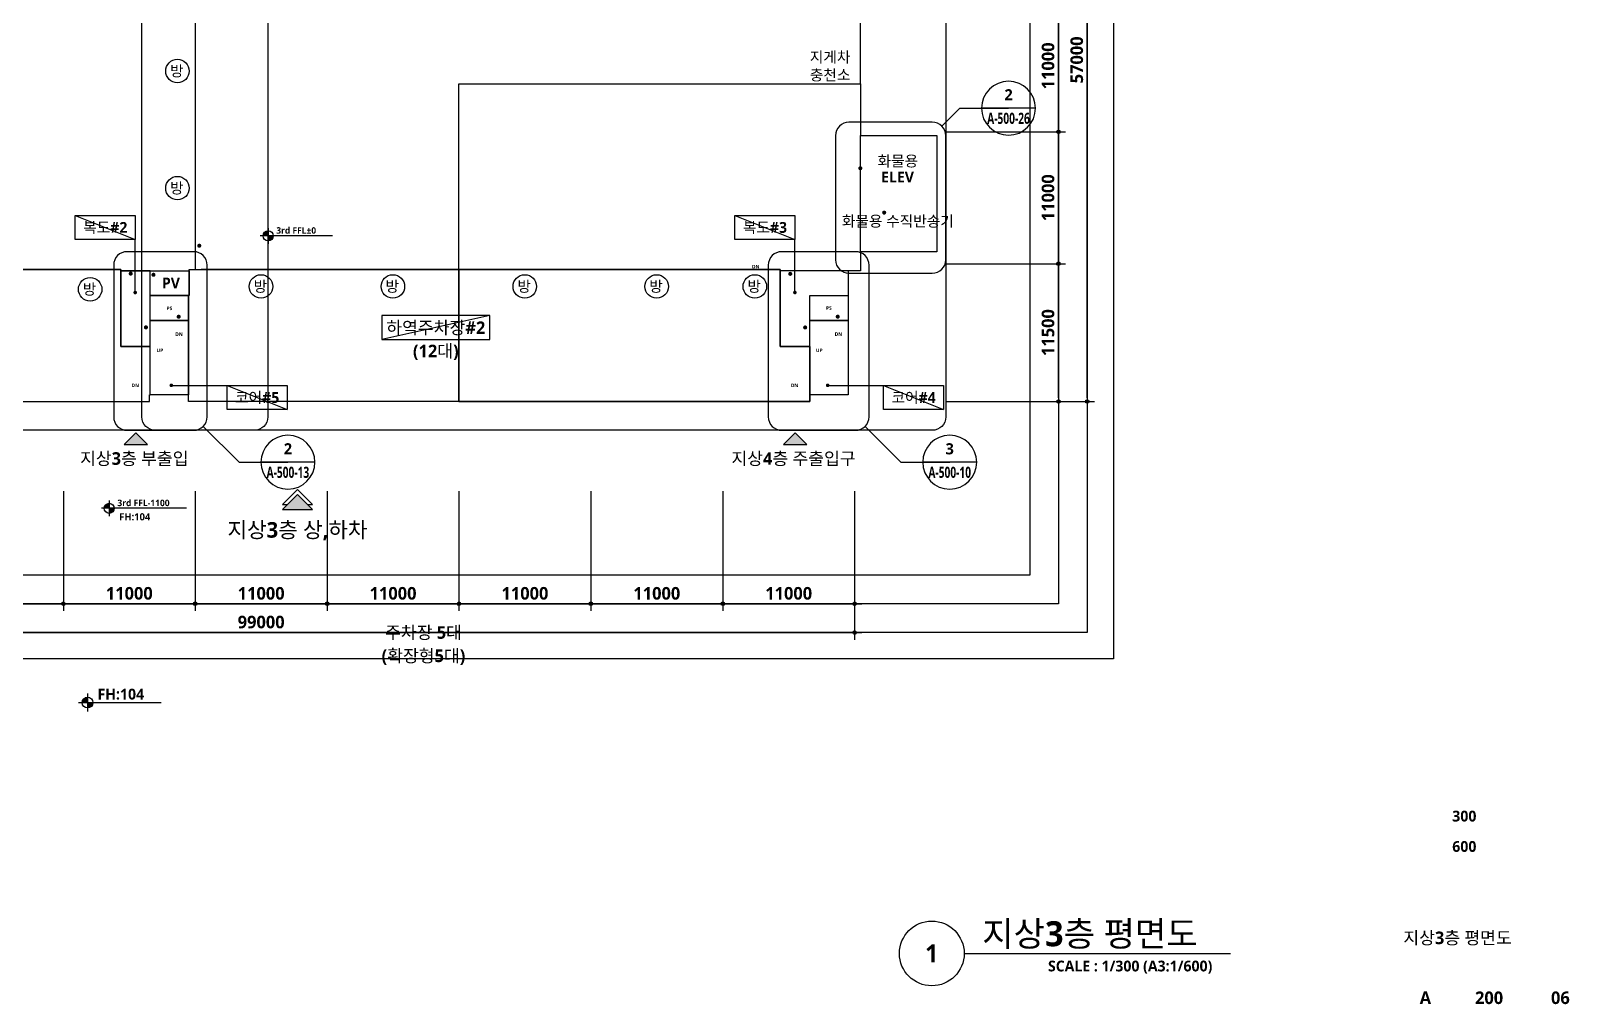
# Model space of a CAD drawing. Header units: millimetres. Extents: x 262941 to 188694772, y -170559 to 426415924.
# Drawn here: x 869665 to 997984, y 7641 to 88844 of the extents above; entities that cross this region are included whole.
import ezdxf
from ezdxf.enums import TextEntityAlignment as Align

# ---------------------------------------------------------------- set-up
doc = ezdxf.new("R2010")
doc.units = ezdxf.units.MM
doc.header["$LTSCALE"] = 400
doc.header["$MEASUREMENT"] = 0
doc.header["$PDSIZE"] = -10
doc.layers.get('0').update_dxf_attribs({"linetype": 'CONTINUOUS'})
doc.layers.get('Defpoints').update_dxf_attribs({"color": 153, "linetype": 'CONTINUOUS'})
for name, color, linetype in [('A-ANNO-ENT', 1, 'CONTINUOUS'), ('A-ANNO-GRA1', 7, 'CONTINUOUS'), ('A-ANNO-PONT', 7, 'CONTINUOUS'), ('A-ANNO-SYMB', 7, 'CONTINUOUS'), ('A-ANNO-TEXT1', 7, 'CONTINUOUS'), ('A-ANNO-TEXT2', 3, 'CONTINUOUS'), ('A-ANNO-TITL', 7, 'CONTINUOUS'), ('A-FLOR-MARK-ARCH', 1, 'CONTINUOUS'), ('A-ST-AXIS-DIM', 7, 'CONTINUOUS'), ('AA-MKXS', 3, 'CONTINUOUS'), ('AA-MKXX', 3, 'CONTINUOUS'), ('AA-XXXX-TXT1', 2, 'CONTINUOUS')]:
    doc.layers.add(name, color=color, linetype=linetype)
doc.layers.add('A-XXXX-SYMB', color=7, linetype='CONTINUOUS', lineweight=25)
doc.layers.add('Defpoint', color=161, linetype='CONTINUOUS', plot=False)
doc.layers.add('면적', color=210, linetype='CONTINUOUS', plot=False)
doc.styles.add('2020음성 1차', font='')
doc.styles.add('SAMOO', font='romans.shx', dxfattribs={"bigfont": 'whgtxt.shx'})
doc.styles.add('SH_대대리576', font='')
doc.styles.add('SH_진천_나눔', font='')
doc.styles.get('2020음성 1차').set_extended_font_data('NanumGothic', bold=True)
doc.styles.get('SH_대대리576').set_extended_font_data('NanumGothic', bold=True)
doc.styles.get('SH_진천_나눔').set_extended_font_data('NanumGothic', bold=True)
doc.dimstyles.new('SHP 600', dxfattribs={"dimscale": 300, "dimtxt": 3.5, "dimasz": 1, "dimexe": 2, "dimexo": 2, "dimgap": 1, "dimtad": 1, "dimdec": 0, "dimzin": 0, "dimdsep": 46, "dimtxsty": 'SH_대대리576', "dimblk": 'DIMDOT', "dimcen": 0.09, "dimclrt": 3, "dimadec": 0, "dimazin": 1, "dimtfac": 1, "dimtdec": 0, "dimtix": 1, "dimtmove": 2, "dimatfit": 0, "dimldrblk": 'DIMDOT', "dimfxl": 1, "dimtolj": 1, "dimtzin": 0, "dimarcsym": 0})

# ---------------------------------------------------------------- blocks, each defined once
blk = doc.blocks.new('DIMDOT')
at = {"color": 0}
blk.add_line((-2, 0), (2, 0), dxfattribs=at)
for radius in [0.5, 0.25]:
    blk.add_circle((0, 0), radius, dxfattribs=at)
blk = doc.blocks.new('*D128')
at = {"layer": 'A-ST-AXIS-DIM', "color": 0, "lineweight": -2, "transparency": 16777216}
for p, q in [((945982, 91416), (955982, 91416)), ((955382, 80716), (955382, 91116)), ((945982, 80416), (955982, 80416))]:
    blk.add_line(p, q, dxfattribs=at)
at = {"layer": 'Defpoints', "color": 0, "transparency": 16777216}
for p in [(945382, 91416), (955382, 91416), (945382, 80416)]:
    blk.add_point(p, dxfattribs=at)
at = {"layer": 'A-ST-AXIS-DIM', "color": 0, "lineweight": -2, "transparency": 16777216, "xscale": 300, "yscale": 300, "zscale": 300}
for p, rotation in [((955382, 91416), 90), ((955382, 80416), 270)]:
    blk.add_blockref('DIMDOT', p, dxfattribs=dict(at, rotation=rotation))
at = {"layer": 'A-ST-AXIS-DIM', "color": 3, "transparency": 16777216, "insert": (954515, 85916), "char_height": 1050, "attachment_point": 5, "rotation": 90, "style": 'SH_대대리576'}
blk.add_mtext('\\A1;11000', dxfattribs=at)
blk = doc.blocks.new('*D129')
at = {"layer": 'A-ST-AXIS-DIM', "color": 0, "lineweight": -2, "transparency": 16777216}
for p, q in [((945982, 80416), (955982, 80416)), ((955382, 69716), (955382, 80116)), ((945982, 69416), (955982, 69416))]:
    blk.add_line(p, q, dxfattribs=at)
at = {"layer": 'Defpoints', "color": 0, "transparency": 16777216}
for p in [(945382, 80416), (955382, 80416), (945382, 69416)]:
    blk.add_point(p, dxfattribs=at)
at = {"layer": 'A-ST-AXIS-DIM', "color": 0, "lineweight": -2, "transparency": 16777216, "xscale": 300, "yscale": 300, "zscale": 300}
for p, rotation in [((955382, 80416), 90), ((955382, 69416), 270)]:
    blk.add_blockref('DIMDOT', p, dxfattribs=dict(at, rotation=rotation))
at = {"layer": 'A-ST-AXIS-DIM', "color": 3, "transparency": 16777216, "insert": (954515, 74916), "char_height": 1050, "attachment_point": 5, "rotation": 90, "style": 'SH_대대리576'}
blk.add_mtext('\\A1;11000', dxfattribs=at)
blk = doc.blocks.new('*D130')
at = {"layer": 'A-ST-AXIS-DIM', "color": 0, "lineweight": -2, "transparency": 16777216}
for p, q in [((945982, 69416), (955982, 69416)), ((955382, 58216), (955382, 69116)), ((945982, 57916), (955982, 57916))]:
    blk.add_line(p, q, dxfattribs=at)
at = {"layer": 'Defpoints', "color": 0, "transparency": 16777216}
for p in [(945382, 69416), (955382, 69416), (945382, 57916)]:
    blk.add_point(p, dxfattribs=at)
at = {"layer": 'A-ST-AXIS-DIM', "color": 0, "lineweight": -2, "transparency": 16777216, "xscale": 300, "yscale": 300, "zscale": 300}
for p, rotation in [((955382, 69416), 90), ((955382, 57916), 270)]:
    blk.add_blockref('DIMDOT', p, dxfattribs=dict(at, rotation=rotation))
at = {"layer": 'A-ST-AXIS-DIM', "color": 3, "transparency": 16777216, "insert": (954513, 63666), "char_height": 1050, "attachment_point": 5, "rotation": 90, "style": 'SH_대대리576'}
blk.add_mtext('\\A1;11500', dxfattribs=at)
blk = doc.blocks.new('*D131')
at = {"layer": 'A-ST-AXIS-DIM', "color": 0, "lineweight": -2, "transparency": 16777216}
for p, q in [((945982, 114916), (958382, 114916)), ((957782, 58216), (957782, 114616)), ((945982, 57916), (958382, 57916))]:
    blk.add_line(p, q, dxfattribs=at)
at = {"layer": 'Defpoints', "color": 0, "transparency": 16777216}
for p in [(945382, 114916), (957782, 114916), (945382, 57916)]:
    blk.add_point(p, dxfattribs=at)
at = {"layer": 'A-ST-AXIS-DIM', "color": 0, "lineweight": -2, "transparency": 16777216, "xscale": 300, "yscale": 300, "zscale": 300}
for p, rotation in [((957782, 114916), 90), ((957782, 57916), 270)]:
    blk.add_blockref('DIMDOT', p, dxfattribs=dict(at, rotation=rotation))
at = {"layer": 'A-ST-AXIS-DIM', "color": 3, "transparency": 16777216, "insert": (956913, 86416), "char_height": 1050, "attachment_point": 5, "rotation": 90, "style": 'SH_대대리576'}
blk.add_mtext('\\A1;57000', dxfattribs=at)
blk = doc.blocks.new('*D134')
at = {"layer": 'A-ST-AXIS-DIM', "color": 0, "lineweight": -2, "transparency": 16777216}
for p, q in [((861382, 50445), (861382, 40445)), ((872382, 50445), (872382, 40445)), ((861682, 41045), (872082, 41045))]:
    blk.add_line(p, q, dxfattribs=at)
at = {"layer": 'Defpoints', "color": 0, "transparency": 16777216}
for p in [(861382, 51045), (872382, 51045), (872382, 41045)]:
    blk.add_point(p, dxfattribs=at)
at = {"layer": 'A-ST-AXIS-DIM', "color": 0, "lineweight": -2, "transparency": 16777216, "xscale": 300, "yscale": 300, "zscale": 300, "rotation": 180}
blk.add_blockref('DIMDOT', (861382, 41045), dxfattribs=at)
at = {"layer": 'A-ST-AXIS-DIM', "color": 0, "lineweight": -2, "transparency": 16777216, "xscale": 300, "yscale": 300, "zscale": 300}
blk.add_blockref('DIMDOT', (872382, 41045), dxfattribs=at)
at = {"layer": 'A-ST-AXIS-DIM', "color": 3, "transparency": 16777216, "insert": (866882, 41912), "char_height": 1050, "attachment_point": 5, "style": 'SH_대대리576'}
blk.add_mtext('\\A1;11000', dxfattribs=at)
blk = doc.blocks.new('*D135')
at = {"layer": 'A-ST-AXIS-DIM', "color": 0, "lineweight": -2, "transparency": 16777216}
for p, q in [((872382, 50445), (872382, 40445)), ((883382, 50445), (883382, 40445)), ((872682, 41045), (883082, 41045))]:
    blk.add_line(p, q, dxfattribs=at)
at = {"layer": 'Defpoints', "color": 0, "transparency": 16777216}
for p in [(872382, 51045), (883382, 51045), (883382, 41045)]:
    blk.add_point(p, dxfattribs=at)
at = {"layer": 'A-ST-AXIS-DIM', "color": 0, "lineweight": -2, "transparency": 16777216, "xscale": 300, "yscale": 300, "zscale": 300, "rotation": 180}
blk.add_blockref('DIMDOT', (872382, 41045), dxfattribs=at)
at = {"layer": 'A-ST-AXIS-DIM', "color": 0, "lineweight": -2, "transparency": 16777216, "xscale": 300, "yscale": 300, "zscale": 300}
blk.add_blockref('DIMDOT', (883382, 41045), dxfattribs=at)
at = {"layer": 'A-ST-AXIS-DIM', "color": 3, "transparency": 16777216, "insert": (877882, 41912), "char_height": 1050, "attachment_point": 5, "style": 'SH_대대리576'}
blk.add_mtext('\\A1;11000', dxfattribs=at)
blk = doc.blocks.new('*D136')
at = {"layer": 'A-ST-AXIS-DIM', "color": 0, "lineweight": -2, "transparency": 16777216}
for p, q in [((883382, 50445), (883382, 40445)), ((894382, 50445), (894382, 40445)), ((883682, 41045), (894082, 41045))]:
    blk.add_line(p, q, dxfattribs=at)
at = {"layer": 'Defpoints', "color": 0, "transparency": 16777216}
for p in [(883382, 51045), (894382, 51045), (894382, 41045)]:
    blk.add_point(p, dxfattribs=at)
at = {"layer": 'A-ST-AXIS-DIM', "color": 0, "lineweight": -2, "transparency": 16777216, "xscale": 300, "yscale": 300, "zscale": 300, "rotation": 180}
blk.add_blockref('DIMDOT', (883382, 41045), dxfattribs=at)
at = {"layer": 'A-ST-AXIS-DIM', "color": 0, "lineweight": -2, "transparency": 16777216, "xscale": 300, "yscale": 300, "zscale": 300}
blk.add_blockref('DIMDOT', (894382, 41045), dxfattribs=at)
at = {"layer": 'A-ST-AXIS-DIM', "color": 3, "transparency": 16777216, "insert": (888882, 41912), "char_height": 1050, "attachment_point": 5, "style": 'SH_대대리576'}
blk.add_mtext('\\A1;11000', dxfattribs=at)
blk = doc.blocks.new('*D137')
at = {"layer": 'A-ST-AXIS-DIM', "color": 0, "lineweight": -2, "transparency": 16777216}
for p, q in [((894382, 50445), (894382, 40445)), ((905382, 50445), (905382, 40445)), ((894682, 41045), (905082, 41045))]:
    blk.add_line(p, q, dxfattribs=at)
at = {"layer": 'Defpoints', "color": 0, "transparency": 16777216}
for p in [(894382, 51045), (905382, 51045), (905382, 41045)]:
    blk.add_point(p, dxfattribs=at)
at = {"layer": 'A-ST-AXIS-DIM', "color": 0, "lineweight": -2, "transparency": 16777216, "xscale": 300, "yscale": 300, "zscale": 300, "rotation": 180}
blk.add_blockref('DIMDOT', (894382, 41045), dxfattribs=at)
at = {"layer": 'A-ST-AXIS-DIM', "color": 0, "lineweight": -2, "transparency": 16777216, "xscale": 300, "yscale": 300, "zscale": 300}
blk.add_blockref('DIMDOT', (905382, 41045), dxfattribs=at)
at = {"layer": 'A-ST-AXIS-DIM', "color": 3, "transparency": 16777216, "insert": (899882, 41912), "char_height": 1050, "attachment_point": 5, "style": 'SH_대대리576'}
blk.add_mtext('\\A1;11000', dxfattribs=at)
blk = doc.blocks.new('*D138')
at = {"layer": 'A-ST-AXIS-DIM', "color": 0, "lineweight": -2, "transparency": 16777216}
for p, q in [((905382, 50445), (905382, 40445)), ((916382, 50445), (916382, 40445)), ((905682, 41045), (916082, 41045))]:
    blk.add_line(p, q, dxfattribs=at)
at = {"layer": 'Defpoints', "color": 0, "transparency": 16777216}
for p in [(905382, 51045), (916382, 51045), (916382, 41045)]:
    blk.add_point(p, dxfattribs=at)
at = {"layer": 'A-ST-AXIS-DIM', "color": 0, "lineweight": -2, "transparency": 16777216, "xscale": 300, "yscale": 300, "zscale": 300, "rotation": 180}
blk.add_blockref('DIMDOT', (905382, 41045), dxfattribs=at)
at = {"layer": 'A-ST-AXIS-DIM', "color": 0, "lineweight": -2, "transparency": 16777216, "xscale": 300, "yscale": 300, "zscale": 300}
blk.add_blockref('DIMDOT', (916382, 41045), dxfattribs=at)
at = {"layer": 'A-ST-AXIS-DIM', "color": 3, "transparency": 16777216, "insert": (910882, 41912), "char_height": 1050, "attachment_point": 5, "style": 'SH_대대리576'}
blk.add_mtext('\\A1;11000', dxfattribs=at)
blk = doc.blocks.new('*D139')
at = {"layer": 'A-ST-AXIS-DIM', "color": 0, "lineweight": -2, "transparency": 16777216}
for p, q in [((916382, 50445), (916382, 40445)), ((927382, 50445), (927382, 40445)), ((916682, 41045), (927082, 41045))]:
    blk.add_line(p, q, dxfattribs=at)
at = {"layer": 'Defpoints', "color": 0, "transparency": 16777216}
for p in [(916382, 51045), (927382, 51045), (927382, 41045)]:
    blk.add_point(p, dxfattribs=at)
at = {"layer": 'A-ST-AXIS-DIM', "color": 0, "lineweight": -2, "transparency": 16777216, "xscale": 300, "yscale": 300, "zscale": 300, "rotation": 180}
blk.add_blockref('DIMDOT', (916382, 41045), dxfattribs=at)
at = {"layer": 'A-ST-AXIS-DIM', "color": 0, "lineweight": -2, "transparency": 16777216, "xscale": 300, "yscale": 300, "zscale": 300}
blk.add_blockref('DIMDOT', (927382, 41045), dxfattribs=at)
at = {"layer": 'A-ST-AXIS-DIM', "color": 3, "transparency": 16777216, "insert": (921882, 41912), "char_height": 1050, "attachment_point": 5, "style": 'SH_대대리576'}
blk.add_mtext('\\A1;11000', dxfattribs=at)
blk = doc.blocks.new('*D140')
at = {"layer": 'A-ST-AXIS-DIM', "color": 0, "lineweight": -2, "transparency": 16777216}
for p, q in [((927382, 50445), (927382, 40445)), ((938382, 50445), (938382, 40445)), ((927682, 41045), (938082, 41045))]:
    blk.add_line(p, q, dxfattribs=at)
at = {"layer": 'Defpoints', "color": 0, "transparency": 16777216}
for p in [(927382, 51045), (938382, 51045), (938382, 41045)]:
    blk.add_point(p, dxfattribs=at)
at = {"layer": 'A-ST-AXIS-DIM', "color": 0, "lineweight": -2, "transparency": 16777216, "xscale": 300, "yscale": 300, "zscale": 300, "rotation": 180}
blk.add_blockref('DIMDOT', (927382, 41045), dxfattribs=at)
at = {"layer": 'A-ST-AXIS-DIM', "color": 0, "lineweight": -2, "transparency": 16777216, "xscale": 300, "yscale": 300, "zscale": 300}
blk.add_blockref('DIMDOT', (938382, 41045), dxfattribs=at)
at = {"layer": 'A-ST-AXIS-DIM', "color": 3, "transparency": 16777216, "insert": (932882, 41912), "char_height": 1050, "attachment_point": 5, "style": 'SH_대대리576'}
blk.add_mtext('\\A1;11000', dxfattribs=at)
blk = doc.blocks.new('*D141')
at = {"layer": 'A-ST-AXIS-DIM', "color": 0, "lineweight": -2, "transparency": 16777216}
for p, q in [((839382, 50445), (839382, 38045)), ((938382, 50445), (938382, 38045)), ((839682, 38645), (938082, 38645))]:
    blk.add_line(p, q, dxfattribs=at)
at = {"layer": 'Defpoints', "color": 0, "transparency": 16777216}
for p in [(839382, 51045), (938382, 51045), (938382, 38645)]:
    blk.add_point(p, dxfattribs=at)
at = {"layer": 'A-ST-AXIS-DIM', "color": 0, "lineweight": -2, "transparency": 16777216, "xscale": 300, "yscale": 300, "zscale": 300, "rotation": 180}
blk.add_blockref('DIMDOT', (839382, 38645), dxfattribs=at)
at = {"layer": 'A-ST-AXIS-DIM', "color": 0, "lineweight": -2, "transparency": 16777216, "xscale": 300, "yscale": 300, "zscale": 300}
blk.add_blockref('DIMDOT', (938382, 38645), dxfattribs=at)
at = {"layer": 'A-ST-AXIS-DIM', "color": 3, "transparency": 16777216, "insert": (888882, 39515), "char_height": 1050, "attachment_point": 5, "style": 'SH_대대리576'}
blk.add_mtext('\\A1;99000', dxfattribs=at)
blk = doc.blocks.new('*U170')
at = {"layer": 'A-ANNO-TITL'}
blk.add_line((0, 0), (3700, 0), dxfattribs=at)
blk.add_circle((-450, 0), 450, dxfattribs=at)
at = {"layer": 'AA-XXXX-TXT1', "style": 'SH_대대리576'}
blk.add_attdef('DWG.TITLE', (250, 100), '', height=350, dxfattribs=at)
at = {"layer": 'AA-XXXX-TXT1', "color": 7, "style": 'SH_대대리576'}
blk.add_attdef('NO1', text='', height=300, dxfattribs=at).set_placement((-450, 0), align=Align.MIDDLE)
at = {"layer": 'AA-XXXX-TXT1', "style": 'SH_대대리576'}
blk.add_attdef('SCALE', text='', height=150, dxfattribs=at).set_placement((3450, -100), align=Align.TOP_RIGHT)
blk = doc.blocks.new('A$C2E1A0DD2')
at = {"layer": 'A-ANNO-SYMB'}
h = blk.add_hatch(color=256, dxfattribs=at)
h.paths.add_polyline_path([(750, 1200, 0.4142136), (300, 750), (750, 750)])
h.paths.add_polyline_path([(1200, 750), (750, 750), (750, 300, 0.4142136)])
for p, q in [((750, 1500), (750, 0)), ((0, 750), (1500, 750))]:
    blk.add_line(p, q, dxfattribs=at)
blk.add_circle((750, 750), 450, dxfattribs=at)
blk = doc.blocks.new('A$C19A65A13')
at = {"layer": 'A-XXXX-SYMB'}
blk.add_line((1500, 750), (6891, 750), dxfattribs=at)
blk.add_blockref('A$C2E1A0DD2', (0, 0), dxfattribs=at)
blk = doc.blocks.new('G$CE9562CCE')
at = {"layer": 'A-ANNO-PONT'}
for points in [[(1814, 2981, 0.4142136), (648, 1814), (1814, 1814)], [(1814, 648, 0.4142136), (2981, 1814), (1814, 1814)]]:
    blk.add_hatch(color=256, dxfattribs=at).paths.add_polyline_path(points)
for p, q in [((1814, 3629), (1814, 0)), ((19728, 1814), (0, 1814))]:
    blk.add_line(p, q, dxfattribs=at)
blk.add_circle((1814, 1814), 1166, dxfattribs=at)
at = {"style": 'SH_대대리576'}
blk.add_attdef('레벨', (3696, 2314), '', height=1500, dxfattribs=at)
blk = doc.blocks.new('G$CF757CB8B')
at = {"layer": 'A-ANNO-PONT'}
for points in [[(1814, 2981, 0.4142136), (648, 1814), (1814, 1814)], [(1814, 648, 0.4142136), (2981, 1814), (1814, 1814)]]:
    blk.add_hatch(color=256, dxfattribs=at).paths.add_polyline_path(points)
for p, q in [((1814, 3629), (1814, 0)), ((16728, 1814), (0, 1814))]:
    blk.add_line(p, q, dxfattribs=at)
blk.add_circle((1814, 1814), 1166, dxfattribs=at)
at = {"style": 'SH_대대리576'}
blk.add_attdef('레벨', (3696, 2314), '', height=1500, dxfattribs=at)
blk = doc.blocks.new('*U168')
at = {"layer": 'AA-MKXS', "color": 3, "linetype": 'Continuous', "ltscale": 5}
blk.add_line((-5.999976, 0), (5.999976, 0), dxfattribs=at)
blk.add_circle((0, 0), 5.999976, dxfattribs=at)
at = {"layer": 'AA-MKXS', "style": 'SAMOO', "width": 0.85}
blk.add_attdef('ViewNUM', text='', height=2.5, dxfattribs=at).set_placement((0, 1), align=Align.BOTTOM_CENTER)
blk.add_attdef('SheetNUM', text='', height=2.5, dxfattribs=at).set_placement((0, -1), align=Align.TOP_CENTER)
blk = doc.blocks.new('G$CF9371588')
blk.add_line((7800, 10975, 103000), (4300, 10975, 103000))
at = {"layer": '면적'}
for p, q in [((100000, 12500, 103000), (100000, 22200, 103000)), ((66500, 0, 103000), (66500, 11000, 103000))]:
    blk.add_line(p, q, dxfattribs=at)
for points in [[(100000, 26500), (100000, 48025), (98950, 48025), (98950, 48150), (95750, 48150), (95750, 56450), (95700, 56450), (95700, 57500), (44500, 57500), (44500, 57000), (43950, 57000), (43950, 56450), (43950, 48150), (40750, 48150), (40750, 56450), (40700, 56450), (40700, 57500), (4300, 57500), (4300, 56450), (4250, 56450), (4250, 48150), (1050, 48150), (1050, 48100), (0, 48100), (0, 22200), (2200, 22200), (5900, 22200), (5900, 17860), (4300, 17860), (4300, 10975), (7800, 10975), (7800, 11000), (38300, 11000), (38300, 10900), (44000, 10900), (44000, 11000), (66500, 11000), (66500, 26500)], [(40750, 56450), (43950, 56450), (43950, 50250), (40750, 50250)], [(40750, 50250), (43950, 50250), (43950, 48150), (40750, 48150)], [(2200, 17260), (2200, 22200), (5900, 22200), (5900, 17860), (4300, 17860), (4300, 17260)], [(2200, 17260), (2200, 15800), (800, 15800), (800, 13450), (4300, 13450), (4300, 17260), (2200, 17260)], [(800, 13450), (800, 10950), (1050, 10950), (4300, 10950), (4300, 13450)], [(4250, 8850), (4250, 10950), (1050, 10950), (1050, 550), (4250, 550), (4250, 6750), (3300, 6750), (3300, 8850)], [(4250, 4600), (4250, 550), (4300, 550), (4300, 0), (40700, 0), (40700, 550), (40750, 550), (40750, 4600), (38300, 4600), (38300, 11000), (7800, 11000), (7800, 4600)], [(4300, 10975), (4300, 10950), (4250, 10950), (4250, 8850), (4250, 8850), (4250, 6750), (4250, 6750), (4250, 4600), (7800, 4600), (7800, 10975)], [(38300, 10900), (38300, 4600), (40750, 4600), (40750, 8850), (40750, 8850), (40750, 8850), (40750, 8850), (40750, 10900)], [(40750, 10900), (44000, 10900), (44000, 8850), (40750, 8850)], [(43950, 0), (43950, 8850), (44000, 8850), (44000, 11000), (93300, 11000), (93300, 4602), (95750, 4602), (95750, 0)], [(93300, 10900), (93300, 4602), (95700, 4602), (95700, 4602), (95750, 4602), (95750, 8850), (99000, 8850), (99000, 8850), (99000, 9000), (99000, 10900)], [(40750, 8850), (43950, 8850), (43950, 6750), (40750, 6750)], [(98950, 6750), (95750, 6750), (95750, 8850), (98950, 8850)], [(40750, 6750), (43950, 6750), (43950, 550), (40750, 550)], [(98950, 550), (95750, 550), (95750, 6750), (98950, 6750)]]:
    blk.add_lwpolyline(points, close=True, dxfattribs=at)
at = {"layer": '면적', "elevation": 103000}
for points in [[(1050, 50250), (4250, 50250), (4250, 56450), (1050, 56450)], [(98950, 50250), (95750, 50250), (95750, 56450), (98950, 56450)], [(1050, 50250), (4250, 50250), (4250, 48150), (1050, 48150)], [(95750, 50250), (98950, 50250), (98950, 48150), (95750, 48150)], [(66500, 11000), (66500, 26500), (100000, 26500), (100000, 22200), (106350, 22200), (106350, 12500), (100000, 12500), (100000, 10900), (93300, 10900), (93300, 11000)], [(66500, 11000), (66500, 0), (95750, 0), (95750, 4602), (93300, 4602), (93300, 11000)], [(3300, 8850), (4250, 8850), (4250, 6750), (3300, 6750)]]:
    blk.add_lwpolyline(points, close=True, dxfattribs=at)
at = {"layer": '면적'}
for points in [[(43950, 48150), (44200, 48150), (44200, 44500), (44500, 44500), (44500, 11000)], [(7800, 11000), (38300, 11000)], [(7800, 11000), (38300, 11000)], [(93300, 11000), (45000, 11000)]]:
    blk.add_lwpolyline(points, dxfattribs=at)

msp = doc.modelspace()

# ---------------------------------------------------------------- hatches: boundary and pattern name
at = {"layer": 'A-ANNO-ENT'}
for points in [[(879394.3, 54327.4), (877458.3, 54327.4), (878426.3, 55295.4)], [(934381.8, 54327.4), (932445.8, 54327.4), (933413.8, 55295.4)], [(893170.1, 48911.3), (890653.3, 48911.3), (891911.7, 50169.7)]]:
    msp.add_hatch(color=256, dxfattribs=at).paths.add_polyline_path(points)

# ---------------------------------------------------------------- linework, layer by layer
for points in [[(877458.3, 54327.4), (879394.3, 54327.4), (878426.3, 55295.4)], [(932445.8, 54327.4), (934381.8, 54327.4), (933413.8, 55295.4)], [(890653.3, 48911.3), (893170.1, 48911.3), (891911.7, 50169.7)]]:
    msp.add_lwpolyline(points, close=True, dxfattribs=at)
msp.add_lwpolyline([(892750.6, 49330.7), (893170.1, 49330.7), (891911.7, 50589.1), (890653.3, 49330.7), (891072.8, 49330.7)], dxfattribs=at)
at = {"layer": 'A-ANNO-GRA1'}
for points in [[(878377.8, 71435.9), (873377.8, 71435.9), (873377.8, 73435.9), (878377.8, 73435.9)], [(933401.8, 71435.9), (928401.8, 71435.9), (928401.8, 73435.9), (933401.8, 73435.9)], [(898948.5, 63083.1), (907948.5, 63083.1), (907948.5, 65083.1), (898948.5, 65083.1)], [(891049.7, 57264.8), (886049.7, 57264.8), (886049.7, 59264.8), (891049.7, 59264.8)], [(945802.1, 57264.8), (940802.1, 57264.8), (940802.1, 59264.8), (945802.1, 59264.8)]]:
    msp.add_lwpolyline(points, close=True, dxfattribs=at)
for points in [[(878377.8, 67008.8), (878377.8, 71435.9)], [(933401.8, 67008.8), (933401.8, 71435.9)], [(881385.7, 59264.8), (886049.7, 59264.8)], [(936138.1, 59264.8), (940802.1, 59264.8)]]:
    msp.add_lwpolyline(points, dxfattribs=at)
at = {"layer": 'A-ANNO-GRA1', "const_width": 150}
for points in [[(878302.8, 67008.8, 1), (878452.8, 67008.8, 1)], [(933326.8, 67008.8, 1), (933476.8, 67008.8, 1)], [(881385.7, 59189.8, -1), (881385.7, 59339.8, -1)], [(936138.1, 59189.8, -1), (936138.1, 59339.8, -1)]]:
    msp.add_lwpolyline(points, format="xyb", close=True, dxfattribs=at)
at = {"layer": 'A-ANNO-GRA1'}
for centre in [(881897.5, 85483.7), (881897.5, 75716.3), (874618.7, 67280.3), (888868.7, 67517.1), (899868.7, 67517.1), (910868.7, 67517.1), (921868.7, 67517.1), (930057.6, 67517.1)]:
    msp.add_circle(centre, 979.8, dxfattribs=at)
at = {"layer": 'A-FLOR-MARK-ARCH', "const_width": 168.8}
for points in [[(938772.4, 77376.3, 1), (938941.2, 77376.3, 1)], [(883634.2, 70910.3, 1), (883802.9, 70910.3, 1)], [(877916.6, 68586.4, 1), (878085.3, 68586.4, 1)], [(879813.8, 68488, 1), (879982.5, 68488, 1)], [(932927.9, 68567.6, 1), (933096.7, 68567.6, 1)], [(879183.4, 64101.9, 1), (879352.1, 64101.9, 1)], [(881916.6, 64993.7, 1), (882085.4, 64993.7, 1)], [(934170.6, 64095.2, 1), (934339.4, 64095.2, 1)], [(936887.9, 64996, 1), (937056.7, 64996, 1)]]:
    msp.add_lwpolyline(points, format="xyb", close=True, dxfattribs=at)
at = {"layer": 'A-FLOR-MARK-ARCH', "const_width": 168.8, "elevation": 103000}
msp.add_lwpolyline([(940761.4, 73676.2, 1), (940930.1, 73676.2, 1)], format="xyb", close=True, dxfattribs=at)
at = {"layer": 'AA-MKXX'}
for points in [[(888316.8, 145116.3, -0.41421356), (889441.8, 143991.3), (889441.8, 56641.3, -0.41421356), (888316.8, 55516.3), (822506.8, 55516.3, -0.41421356), (821381.8, 56641.3), (821381.8, 143991.3, -0.41421356), (822506.8, 145116.3)], [(944856.8, 145116.3, -0.41421356), (945981.8, 143991.3), (945981.8, 56641.3, -0.41421356), (944856.8, 55516.3), (880056.8, 55516.3, -0.41421356), (878931.8, 56641.3), (878931.8, 143991.3, -0.41421356), (880056.8, 145116.3)], [(944856.8, 68616.3, 0.41421356), (945981.8, 69741.3), (945981.8, 80091.3, 0.41421356), (944856.8, 81216.3), (937906.8, 81216.3, 0.41421356), (936781.8, 80091.3), (936781.8, 69741.3, 0.41421356), (937906.8, 68616.3)], [(883256.8, 55516.3, 0.41421356), (884381.8, 56641.3), (884381.8, 69291.3, 0.41421356), (883256.8, 70416.3), (877706.8, 70416.3, 0.41421356), (876581.8, 69291.3), (876581.8, 56641.3, 0.41421356), (877706.8, 55516.3)], [(938456.8, 55516.3, 0.41421356), (939581.8, 56641.3), (939581.8, 69291.3, 0.41421356), (938456.8, 70416.3), (932306.8, 70416.3, 0.41421356), (931181.8, 69291.3), (931181.8, 56641.3, 0.41421356), (932306.8, 55516.3)]]:
    msp.add_lwpolyline(points, format="xyb", close=True, dxfattribs=at)
at = {"layer": 'AA-MKXX', "lineweight": -2}
for points in [[(945652.3, 80886.8), (947148.8, 82383.3), (951217.1, 82383.3)], [(884052.3, 55845.8), (887045.3, 52852.9), (891113.5, 52852.9)], [(939252.3, 55845.8), (942245.3, 52852.9), (946313.5, 52852.9)]]:
    msp.add_lwpolyline(points, dxfattribs=at)
at = {"layer": 'Defpoint'}
for p, q in [((873377.8, 73435.9), (878377.8, 71435.9)), ((928401.8, 73435.9), (933401.8, 71435.9)), ((907948.5, 65083.1), (898948.5, 63083.1)), ((886049.7, 59264.8), (891049.7, 57264.8)), ((940802.1, 59264.8), (945802.1, 57264.8))]:
    msp.add_line(p, q, dxfattribs=at)
for points in [[(959981.8, 36444.9), (788781.8, 36444.9), (788781.8, 165016.3), (959981.8, 165016.3)], [(957781.8, 38644.9), (790981.8, 38644.9), (790981.8, 162816.3), (957781.8, 162816.3)], [(955381.8, 41044.9), (793381.8, 41044.9), (793381.8, 160416.3), (955381.8, 160416.3)], [(952981.8, 43444.9), (795781.8, 43444.9), (795781.8, 158016.3), (952981.8, 158016.3)]]:
    msp.add_lwpolyline(points, close=True, dxfattribs=at)

# ---------------------------------------------------------------- block references
for name, p in [('G$CF9371588', (838881.8, 57916.3)), ('A$C19A65A13', (873650.4, 32051.7))]:
    msp.add_blockref(name, p)
ref = msp.add_blockref('*U168', (951217.1, 82383.3), dxfattribs=dict(xscale=-375.0015000059622, yscale=375.0015000059622, zscale=375.0015000059622))
ref.add_attrib('SheetNUM', 'A-500-26', dxfattribs={"layer": 'AA-MKXS', "height": 930, "style": '2020음성 1차', "width": 0.7}).set_placement((951217.1, 82008.3), align=Align.TOP_CENTER)
ref.add_attrib('ViewNUM', '2', dxfattribs={"layer": 'AA-MKXS', "height": 930, "style": '2020음성 1차'}).set_placement((951217.1, 82758.3), align=Align.BOTTOM_CENTER)
at = {"xscale": 0.36, "yscale": 0.36, "zscale": 0.36}
for name, p, values in [('G$CF757CB8B', (888811.3, 71083.3), {'레벨': '3rd FFL%%P0'}), ('G$CE9562CCE', (875559.8, 48356), {'레벨': '3rd FFL-1100'})]:
    msp.add_blockref(name, p, dxfattribs=at).add_auto_attribs(values)
ref = msp.add_blockref('*U168', (891113.5, 52852.9), dxfattribs=dict(xscale=-375.0015000059622, yscale=375.0015000059622, zscale=375.0015000059622))
ref.add_attrib('SheetNUM', 'A-500-13', dxfattribs={"layer": 'AA-MKXS', "height": 930, "style": '2020음성 1차', "width": 0.7}).set_placement((891113.5, 52477.9), align=Align.TOP_CENTER)
ref.add_attrib('ViewNUM', '2', dxfattribs={"layer": 'AA-MKXS', "height": 930, "style": '2020음성 1차'}).set_placement((891113.5, 53227.9), align=Align.BOTTOM_CENTER)
ref = msp.add_blockref('*U168', (946313.5, 52852.9), dxfattribs=dict(xscale=-375.0015000059622, yscale=375.0015000059622, zscale=375.0015000059622))
ref.add_attrib('SheetNUM', 'A-500-10', dxfattribs={"layer": 'AA-MKXS', "height": 930, "style": '2020음성 1차', "width": 0.7}).set_placement((946313.5, 52477.9), align=Align.TOP_CENTER)
ref.add_attrib('ViewNUM', '3', dxfattribs={"layer": 'AA-MKXS', "height": 930, "style": '2020음성 1차'}).set_placement((946313.5, 53227.9), align=Align.BOTTOM_CENTER)
ref = msp.add_blockref('*U170', (947518.2, 11877.9), dxfattribs=dict(xscale=6, yscale=6, zscale=6))
ref.add_attrib('SCALE', 'SCALE : 1/300 (A3:1/600)', dxfattribs={"layer": 'A-ANNO-TITL', "height": 900, "style": 'SH_대대리576'}).set_placement((968218.4, 11277.9), align=Align.TOP_RIGHT)
ref.add_attrib('DWG.TITLE', '지상3층 평면도', (949018.2, 12477.9), dxfattribs={"layer": 'A-ANNO-TITL', "height": 2087.45, "style": 'SH_대대리576'})
ref.add_attrib('NO1', '1', dxfattribs={"layer": 'A-ANNO-TITL', "color": 7, "height": 1500, "style": 'SH_대대리576'}).set_placement((944818.2, 11877.9), align=Align.MIDDLE)

# ---------------------------------------------------------------- texts
at = {"color": 1, "style": 'SH_대대리576'}
for height, p in [(600, (877044.4, 48303.3)), (900, (875231.7, 33507.7))]:
    msp.add_text('FH:104', height=height, dxfattribs=at).set_placement(p, align=Align.MIDDLE_LEFT)
at = {"layer": 'A-ANNO-TEXT1', "style": 'SH_진천_나눔'}
for p in [(881279.9, 85040.8), (881279.9, 75273.5), (888251.1, 67074.3), (899251.1, 67074.3), (910251.1, 67074.3), (921251.1, 67074.3), (929440, 67074.3), (874001.1, 66837.4)]:
    msp.add_text('방', height=900, dxfattribs=at).set_placement(p)
for s, height, p in [('DN', 300, (930131.8, 69166.3)), ('PV', 900, (881355.6, 67805.7)), ('PS', 300, (881231.8, 65691.3)), ('PS', 300, (936231.8, 65716.3)), ('DN', 300, (882031.8, 63536.3)), ('DN', 300, (937031.8, 63536.3)), ('UP', 300, (880431.8, 62186.3)), ('(12대)', 1050, (903448.5, 62083.1)), ('UP', 300, (935431.8, 62186.3)), ('DN', 300, (878381.8, 59266.3)), ('DN', 300, (933371.5, 59266.3)), ('지상3층 부출입', 1050, (878297.7, 53178.9)), ('지상4층 주출입구', 1050, (933285.2, 53178.9)), ('지상3층 상,하차', 1300, (891911.7, 47177.9)), ('(확장형5대)', 1050, (902419.4, 36663.6))]:
    msp.add_text(s, height=height, dxfattribs=at).set_placement(p, align=Align.MIDDLE)
at = {"layer": 'A-ANNO-TEXT2'}
for s, height, style, p in [('화물용', 900, 'SH_대대리576', (941985.9, 77988)), ('ELEV', 900, 'SH_대대리576', (941958.4, 76638.9)), ('화물용 수직반송기', 900, 'SH_대대리576', (941985.9, 72969)), ('복도#2', 900, 'SH_대대리576', (875877.8, 72435.9)), ('복도#3', 900, 'SH_대대리576', (930901.8, 72435.9)), ('하역주차장#2', 1050, 'SH_진천_나눔', (903448.5, 64083.1)), ('코어#5', 900, 'SH_대대리576', (888549.7, 58264.8)), ('코어#4', 900, 'SH_대대리576', (943302.1, 58264.8)), ('주차장 5대', 1050, 'SH_진천_나눔', (902419.4, 38663.6))]:
    msp.add_text(s, height=height, dxfattribs=dict(at, style=style)).set_placement(p, align=Align.MIDDLE)
at = {"layer": 'A-ANNO-TITL', "style": 'SH_대대리576'}
for s, height, p in [('300', 900, (989235.5, 23333.4)), ('600', 900, (989235.5, 20800.2)), ('지상3층 평면도', 1050, (988670.3, 13191.8)), ('A', 1050, (985987.6, 8181.3)), ('200', 1050, (991300.8, 8181.3)), ('06', 1050, (997247.3, 8181.3))]:
    msp.add_text(s, height=height, dxfattribs=at).set_placement(p, align=Align.MIDDLE)
at = {"layer": 'Defpoint', "style": 'SH_대대리576'}
for s, p in [('지게차', (936335.9, 86668.4)), ('충천소', (936335.9, 85168.4))]:
    msp.add_text(s, height=900, dxfattribs=at).set_placement(p, align=Align.MIDDLE)

# ---------------------------------------------------------------- dimensions: what is measured, and where the dimension line sits
at = {"layer": 'A-ST-AXIS-DIM'}
for base, p1, p2, angle, picture, middle in [((957781.8, 114916.3), (945381.8, 57916.3), (945381.8, 114916.3), 270, '*D131', (956912.9, 86416.3)), ((955381.8, 91416.3), (945381.8, 80416.3), (945381.8, 91416.3), 270, '*D128', (954515.1, 85916.3)), ((955381.8, 80416.3), (945381.8, 69416.3), (945381.8, 80416.3), 270, '*D129', (954515.1, 74916.3)), ((955381.8, 69416.3), (945381.8, 57916.3), (945381.8, 69416.3), 270, '*D130', (954512.9, 63666.3)), ((938381.8, 38644.9), (839381.8, 51044.9), (938381.8, 51044.9), 180, '*D141', (888881.8, 39515.3)), ((872381.8, 41044.9), (861381.8, 51044.9), (872381.8, 51044.9), 180, '*D134', (866881.8, 41911.6)), ((883381.8, 41044.9), (872381.8, 51044.9), (883381.8, 51044.9), 180, '*D135', (877881.8, 41911.6)), ((894381.8, 41044.9), (883381.8, 51044.9), (894381.8, 51044.9), 180, '*D136', (888881.8, 41911.6)), ((905381.8, 41044.9), (894381.8, 51044.9), (905381.8, 51044.9), 180, '*D137', (899881.8, 41911.6)), ((916381.8, 41044.9), (905381.8, 51044.9), (916381.8, 51044.9), 180, '*D138', (910881.8, 41911.6)), ((927381.8, 41044.9), (916381.8, 51044.9), (927381.8, 51044.9), 180, '*D139', (921881.8, 41911.6)), ((938381.8, 41044.9), (927381.8, 51044.9), (938381.8, 51044.9), 180, '*D140', (932881.8, 41911.6))]:
    dim = msp.add_linear_dim(base=base, p1=p1, p2=p2, angle=angle, dimstyle='SHP 600', dxfattribs=at)
    dim.commit()
    dim.dimension.update_dxf_attribs({"geometry": picture, "text_midpoint": middle})

doc.saveas('drawing.dxf')
